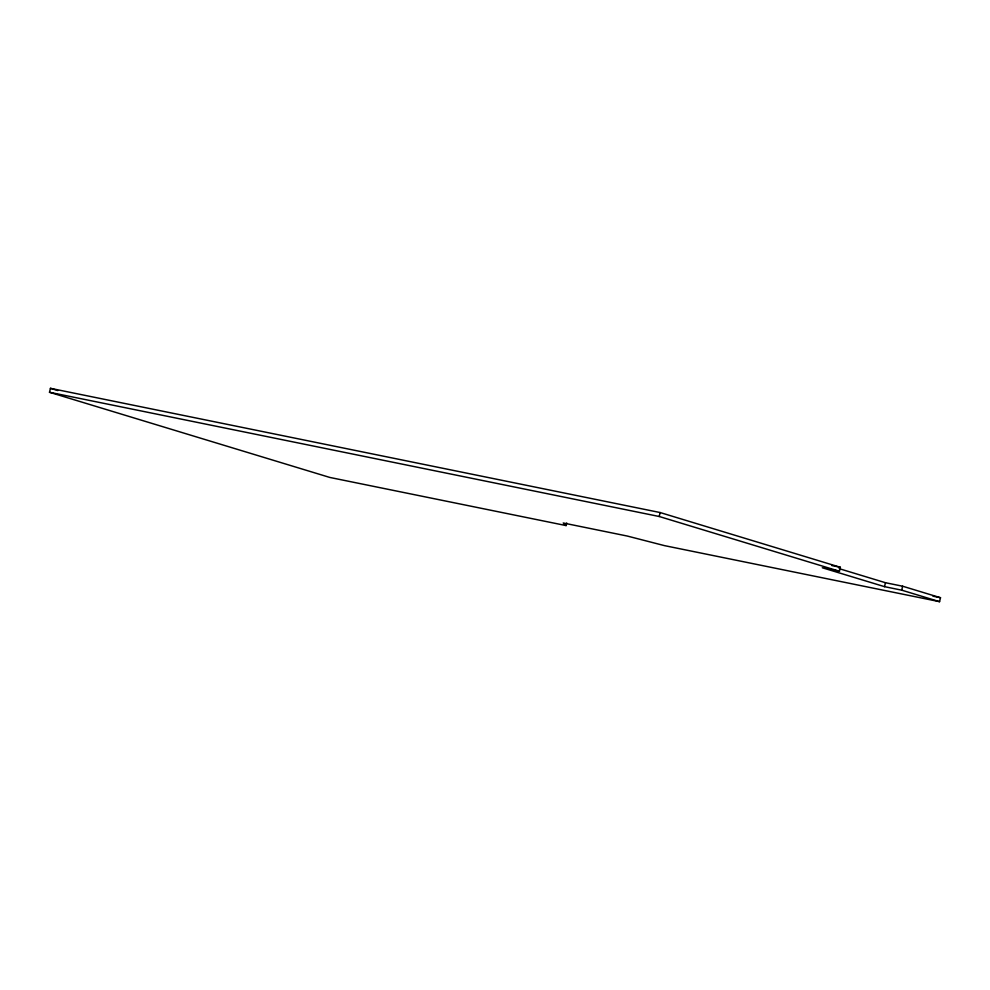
<?xml version="1.0" encoding="UTF-8"?>
<svg xmlns="http://www.w3.org/2000/svg" width="990" height="990" viewBox="0 0 990 990"><rect width="100%" height="100%" fill="white"/><g stroke="black" fill="none" stroke-linecap="round" stroke-linejoin="round"><path stroke-width="1.49" d="M566.701 522.955L566.082 525.579L329.856 477.452L49.5 392.275L50.428 388.328L660.144 512.548L840.374 567.295L839.446 571.255L822.294 567.753L884.54 586.662L901.704 590.164L939.572 601.673L940.5 597.725L902.62 586.216L885.468 582.714L839.136 568.644M839.446 571.255L659.216 516.495L660.144 512.548M884.54 586.662L885.468 582.714M901.704 590.164L902.62 586.216M49.5 392.275L659.216 516.495M831.798 565.55L840.374 567.295M932.939 596.178L940.5 597.725M939.572 601.673L664.414 545.614L627.227 536.036L563.223 522.992L566.082 525.579M50.428 388.328L57.804 390.567"/></g></svg>
